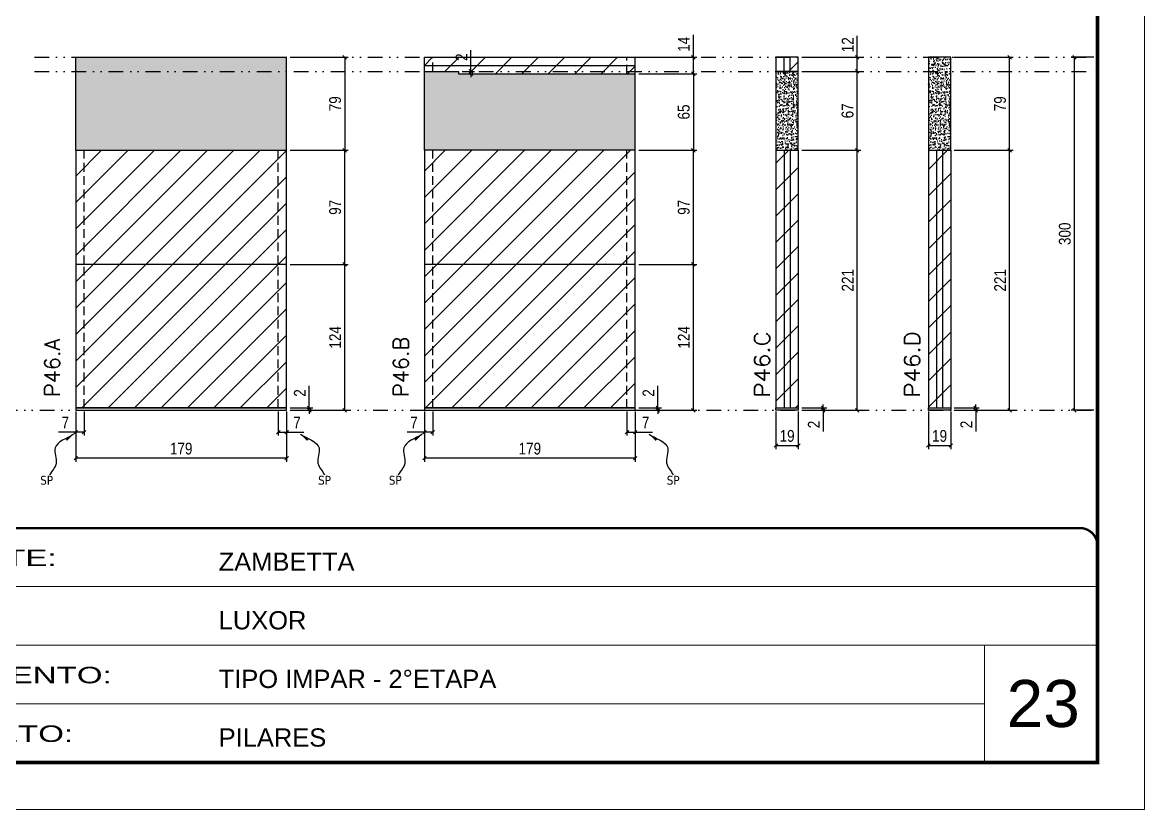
# Model space of a CAD drawing. Extents: x 14400 to 20667, y -21631 to 6985.
# Drawn here: x 18129 to 19082, y 192 to 861 of the extents above; entities that cross this region are included whole.
import ezdxf

# ---------------------------------------------------------------- set-up
doc = ezdxf.new("R2010")
doc.units = 0
for name, pattern in [('CONTINUO', [0]), ('DASHED', [0.75, 0.5, -0.25]), ('DIVIDE2', [0.625, 0.25, -0.125, 0, -0.125, 0, -0.125]), ('HIDDEN', [0.375, 0.25, -0.125])]:
    doc.linetypes.add(name, pattern=pattern)
for name, color, linetype, lineweight in [('CARIMBO', 255, 'Continuous', 9), ('Folhas', 255, 'Continuous', 9), ('Hachura', 251, 'Continuous', 9), ('SARRAFO DE PRESSAO', 251, 'DASHED', 9), ('Texto Seção', 7, 'Continuous', 15)]:
    doc.layers.add(name, color=color, linetype=linetype, lineweight=lineweight)
for name, color, linetype in [('COTA', 241, 'Continuous'), ('Nível', 160, 'Continuous'), ('Painéis', 200, 'Continuous'), ('SARR_2.2x7', 40, 'Continuous'), ('texto', 7, 'Continuous')]:
    doc.layers.add(name, color=color, linetype=linetype)
doc.styles.add('ARIAL', font='arial.ttf')
doc.styles.add('COTA TECNICA', font='techl___.ttf', dxfattribs={"height": 10})
doc.styles.add('COTA TECNICA-50', font='techl___.ttf', dxfattribs={"height": 10})
doc.styles.add('REGUA-120', font='ROMANS.shx', dxfattribs={"height": 15})
doc.styles.get("Standard").update_dxf_attribs({"font": 'arial.ttf'})
doc.styles.add('Tecnologia', font='')
doc.styles.get('Tecnologia').set_extended_font_data('Forgotten Futurist')
doc.dimstyles.new('COTA PAINEL-50', dxfattribs={"dimtxt": 10, "dimasz": 3, "dimexe": 3, "dimexo": 3, "dimgap": 3, "dimtad": 1, "dimdec": 1, "dimzin": 12, "dimdsep": 46, "dimtxsty": 'COTA TECNICA-50', "dimblk1": 'OBLIQUE', "dimblk2": 'OBLIQUE', "dimsah": 1, "dimcen": 0.9, "dimclrd": 4, "dimclre": 4, "dimclrt": 240, "dimadec": 1, "dimazin": 3, "dimtfac": 1, "dimtdec": 1, "dimtmove": 0, "dimatfit": 3, "dimfxl": 1, "dimtolj": 1, "dimtzin": 12, "dimarcsym": 0})
doc.dimstyles.new('PAINEL', dxfattribs={"dimtxt": 10, "dimasz": 3, "dimexe": 3, "dimexo": 3, "dimgap": 3, "dimtad": 1, "dimdec": 1, "dimzin": 12, "dimdsep": 46, "dimtxsty": 'COTA TECNICA', "dimblk1": 'OBLIQUE', "dimblk2": 'OBLIQUE', "dimsah": 1, "dimcen": 0.9, "dimclrd": 4, "dimclre": 4, "dimclrt": 240, "dimadec": 1, "dimazin": 3, "dimtfac": 1, "dimtdec": 1, "dimtmove": 0, "dimatfit": 3, "dimfxl": 1, "dimtolj": 1, "dimtzin": 12, "dimarcsym": 0})
doc.dimstyles.get("Standard").update_dxf_attribs({"dimtxt": 0.18, "dimasz": 0.18, "dimexe": 0.18, "dimexo": 0.0625, "dimgap": 0.09, "dimtad": 0, "dimtih": 1, "dimtoh": 1, "dimdec": 4, "dimzin": 0, "dimdsep": 46, "dimtxsty": 'Standard', "dimcen": 0.09, "dimadec": 0, "dimazin": 0, "dimtfac": 1, "dimtdec": 4, "dimtofl": 0, "dimtmove": 0, "dimatfit": 3, "dimfxl": 1, "dimtolj": 1, "dimtzin": 0, "dimarcsym": 0})

# ---------------------------------------------------------------- blocks, each defined once
blk = doc.blocks.new('9999999999')
at = {"color": 30, "linetype": 'CONTINUO'}
for p, q in [((98564.56, 34379.64), (99583.98, 34379.64)), ((98564.56, 34329.83), (99487.98, 34329.83)), ((99583.98, 34329.83), (99487.98, 34329.83)), ((99487.98, 34329.83), (99487.98, 34230.21)), ((98564.56, 34280.02), (99487.98, 34280.02))]:
    blk.add_line(p, q, dxfattribs=at)
at = {"color": 30, "linetype": 'CONTINUO', "const_width": 2}
blk.add_lwpolyline([(99583.98, 34230.21), (99583.98, 34414.45, 0.414214), (99568.98, 34429.45), (98228.98, 34429.45, 0.414214), (98213.98, 34414.45), (98213.98, 34245.21, 0.414214), (98228.98, 34230.21), (99583.98, 34230.21)], format="xyb", dxfattribs=at)
at = {"layer": 'Folhas'}
blk.add_lwpolyline([(98138.98, 34190.21), (99623.98, 34190.21), (99623.98, 35240.21), (98138.98, 35240.21)], close=True, dxfattribs=at)
at = {"layer": 'Folhas', "color": 30, "const_width": 3}
blk.add_lwpolyline([(98213.98, 34230.21), (99583.98, 34230.21), (99583.98, 35200.21), (98213.98, 35200.21)], close=True, dxfattribs=at)
at = {"color": 7, "linetype": 'Continuous', "ltscale": 5, "style": 'ARIAL'}
for s, height, p in [('ZAMBETTA', 15.483, (98837.68, 34393.13)), ('LUXOR', 15.483, (98837.68, 34343.32)), ('TIPO IMPAR - 2°ETAPA', 15.4829, (98837.68, 34293.51)), ('PILARES', 15.483, (98837.68, 34243.7))]:
    blk.add_text(s, height=height, dxfattribs=at).set_placement(p)
at = {"layer": 'Folhas', "color": 7, "style": 'Tecnologia', "width": 1.5}
for s, p in [('CLIENTE:', (98573.65, 34397.17)), ('PAVIMENTO:', (98573.65, 34297.5)), ('PROJETO:', (98573.65, 34247.69))]:
    blk.add_text(s, height=14, dxfattribs=at).set_placement(p)
blk = doc.blocks.new('_Oblique')
at = {"color": 0, "linetype": 'ByBlock', "lineweight": -2}
blk.add_line((-0.5, -0.5), (0.5, 0.5), dxfattribs=at)
blk = doc.blocks.new('*D979')
at = {"layer": 'COTA', "color": 4, "lineweight": -2, "transparency": 16777216}
for p, q in [((18470.41, 530.13), (18470.41, 487.46)), ((18649.41, 530.13), (18649.41, 487.46)), ((18649.41, 490.46), (18470.41, 490.46))]:
    blk.add_line(p, q, dxfattribs=at)
at = {"layer": 'Defpoints', "color": 0, "transparency": 16777216}
for p in [(18470.41, 533.13), (18649.41, 533.13), (18470.41, 490.46)]:
    blk.add_point(p, dxfattribs=at)
at = {"layer": 'COTA', "color": 4, "lineweight": -2, "transparency": 16777216, "xscale": 3, "yscale": 3, "zscale": 3, "rotation": 180}
blk.add_blockref('_Oblique', (18470.41, 490.46), dxfattribs=at)
at = {"layer": 'COTA', "color": 4, "lineweight": -2, "transparency": 16777216, "xscale": 3, "yscale": 3, "zscale": 3}
blk.add_blockref('_Oblique', (18649.41, 490.46), dxfattribs=at)
at = {"layer": 'COTA', "color": 240, "transparency": 16777216, "insert": (18559.91, 498.56), "char_height": 10, "attachment_point": 5, "style": 'COTA TECNICA'}
blk.add_mtext('\\A1;179', dxfattribs=at)
blk = doc.blocks.new('*D980')
at = {"layer": 'COTA', "color": 4, "lineweight": -2, "transparency": 16777216}
for p, q in [((18642.41, 530.13), (18642.41, 509.62)), ((18649.41, 528.13), (18649.41, 509.62)), ((18642.41, 512.62), (18649.41, 512.62)), ((18649.41, 512.62), (18664.14, 512.62))]:
    blk.add_line(p, q, dxfattribs=at)
at = {"layer": 'Defpoints', "color": 0, "transparency": 16777216}
for p in [(18642.41, 533.13), (18649.41, 531.13), (18649.41, 512.62)]:
    blk.add_point(p, dxfattribs=at)
at = {"layer": 'COTA', "color": 4, "lineweight": -2, "transparency": 16777216, "xscale": 3, "yscale": 3, "zscale": 3, "rotation": 180}
blk.add_blockref('_Oblique', (18642.41, 512.62), dxfattribs=at)
at = {"layer": 'COTA', "color": 4, "lineweight": -2, "transparency": 16777216, "xscale": 3, "yscale": 3, "zscale": 3}
blk.add_blockref('_Oblique', (18649.41, 512.62), dxfattribs=at)
at = {"layer": 'COTA', "color": 240, "transparency": 16777216, "insert": (18658.27, 520.7), "char_height": 10, "attachment_point": 5, "style": 'COTA TECNICA-50'}
blk.add_mtext('\\A1;7', dxfattribs=at)
blk = doc.blocks.new('*D981')
at = {"layer": 'COTA', "color": 4, "lineweight": -2, "transparency": 16777216}
for p, q in [((18470.41, 528.13), (18470.41, 509.62)), ((18477.41, 530.13), (18477.41, 509.62)), ((18470.41, 512.62), (18455.68, 512.62)), ((18477.41, 512.62), (18470.41, 512.62))]:
    blk.add_line(p, q, dxfattribs=at)
at = {"layer": 'Defpoints', "color": 0, "transparency": 16777216}
for p in [(18470.41, 531.13), (18477.41, 533.13), (18470.41, 512.62)]:
    blk.add_point(p, dxfattribs=at)
at = {"layer": 'COTA', "color": 4, "lineweight": -2, "transparency": 16777216, "xscale": 3, "yscale": 3, "zscale": 3, "rotation": 180}
blk.add_blockref('_Oblique', (18470.41, 512.62), dxfattribs=at)
at = {"layer": 'COTA', "color": 4, "lineweight": -2, "transparency": 16777216, "xscale": 3, "yscale": 3, "zscale": 3}
blk.add_blockref('_Oblique', (18477.41, 512.62), dxfattribs=at)
at = {"layer": 'COTA', "color": 240, "transparency": 16777216, "insert": (18461.54, 520.7), "char_height": 10, "attachment_point": 5, "style": 'COTA TECNICA-50'}
blk.add_mtext('\\A1;7', dxfattribs=at)
blk = doc.blocks.new('*D990')
at = {"layer": 'COTA', "color": 4, "linetype": 'ByBlock', "lineweight": -2, "transparency": 16777216}
for p, q in [((18652.41, 655.13), (18701.77, 655.13)), ((18698.77, 531.13), (18698.77, 655.13)), ((18652.41, 531.13), (18701.77, 531.13))]:
    blk.add_line(p, q, dxfattribs=at)
at = {"layer": 'Defpoints', "color": 0, "linetype": 'ByBlock', "transparency": 16777216}
for p in [(18649.41, 655.13), (18698.77, 655.13), (18649.41, 531.13)]:
    blk.add_point(p, dxfattribs=at)
at = {"layer": 'COTA', "color": 4, "linetype": 'ByBlock', "lineweight": -2, "transparency": 16777216, "xscale": 3, "yscale": 3, "zscale": 3}
for p, rotation in [((18698.77, 655.13), 90), ((18698.77, 531.13), 270)]:
    blk.add_blockref('_Oblique', p, dxfattribs=dict(at, rotation=rotation))
at = {"layer": 'COTA', "color": 240, "linetype": 'ByBlock', "transparency": 16777216, "insert": (18690.7, 593.13), "char_height": 10, "attachment_point": 5, "rotation": 90, "style": 'COTA TECNICA'}
blk.add_mtext('\\A1;124', dxfattribs=at)
blk = doc.blocks.new('*D982')
at = {"layer": 'COTA', "color": 4, "lineweight": -2, "transparency": 16777216}
for p, q in [((18668.67, 533.13), (18668.67, 551.94)), ((18652.41, 533.13), (18671.67, 533.13)), ((18652.41, 531.13), (18671.67, 531.13)), ((18668.67, 531.13), (18668.67, 533.13)), ((18668.67, 531.13), (18668.67, 528.13))]:
    blk.add_line(p, q, dxfattribs=at)
at = {"layer": 'Defpoints', "color": 0, "transparency": 16777216}
for p in [(18649.41, 533.13), (18649.41, 531.13), (18668.67, 531.13)]:
    blk.add_point(p, dxfattribs=at)
at = {"layer": 'COTA', "color": 4, "lineweight": -2, "transparency": 16777216, "xscale": 3, "yscale": 3, "zscale": 3}
for p, rotation in [((18668.67, 533.13), 270), ((18668.67, 531.13), 90)]:
    blk.add_blockref('_Oblique', p, dxfattribs=dict(at, rotation=rotation))
at = {"layer": 'COTA', "color": 240, "transparency": 16777216, "insert": (18660.67, 545.88), "char_height": 10, "attachment_point": 5, "rotation": 90, "style": 'COTA TECNICA-50'}
blk.add_mtext('\\A1;2', dxfattribs=at)
blk = doc.blocks.new('*D991')
at = {"layer": 'COTA', "color": 4, "linetype": 'ByBlock', "lineweight": -2, "transparency": 16777216}
for p, q in [((18652.41, 655.13), (18701.77, 655.13)), ((18698.77, 531.13), (18698.77, 655.13)), ((18652.41, 531.13), (18701.77, 531.13))]:
    blk.add_line(p, q, dxfattribs=at)
at = {"layer": 'Defpoints', "color": 0, "linetype": 'ByBlock', "transparency": 16777216}
for p in [(18649.41, 655.13), (18698.77, 655.13), (18649.41, 531.13)]:
    blk.add_point(p, dxfattribs=at)
at = {"layer": 'COTA', "color": 4, "linetype": 'ByBlock', "lineweight": -2, "transparency": 16777216, "xscale": 3, "yscale": 3, "zscale": 3}
for p, rotation in [((18698.77, 655.13), 90), ((18698.77, 531.13), 270)]:
    blk.add_blockref('_Oblique', p, dxfattribs=dict(at, rotation=rotation))
at = {"layer": 'COTA', "color": 240, "linetype": 'ByBlock', "transparency": 16777216, "insert": (18690.7, 593.13), "char_height": 10, "attachment_point": 5, "rotation": 90, "style": 'COTA TECNICA'}
blk.add_mtext('\\A1;124', dxfattribs=at)
blk = doc.blocks.new('*D992')
at = {"layer": 'COTA', "color": 4, "lineweight": -2, "transparency": 16777216}
for p, q in [((18652.41, 752.13), (18701.77, 752.13)), ((18698.77, 655.13), (18698.77, 752.13)), ((18652.41, 655.13), (18701.77, 655.13))]:
    blk.add_line(p, q, dxfattribs=at)
at = {"layer": 'Defpoints', "color": 0, "transparency": 16777216}
for p in [(18649.41, 752.13), (18698.77, 752.13), (18649.41, 655.13)]:
    blk.add_point(p, dxfattribs=at)
at = {"layer": 'COTA', "color": 4, "lineweight": -2, "transparency": 16777216, "xscale": 3, "yscale": 3, "zscale": 3}
for p, rotation in [((18698.77, 752.13), 90), ((18698.77, 655.13), 270)]:
    blk.add_blockref('_Oblique', p, dxfattribs=dict(at, rotation=rotation))
at = {"layer": 'COTA', "color": 240, "transparency": 16777216, "insert": (18690.67, 703.63), "char_height": 10, "attachment_point": 5, "rotation": 90, "style": 'COTA TECNICA'}
blk.add_mtext('\\A1;97', dxfattribs=at)
blk = doc.blocks.new('*D993')
at = {"layer": 'COTA', "color": 4, "lineweight": -2, "transparency": 16777216}
for p, q in [((18698.77, 831.13), (18698.77, 850.25)), ((18652.41, 831.13), (18701.77, 831.13)), ((18698.77, 817.13), (18698.77, 831.13)), ((18652.41, 817.13), (18701.77, 817.13))]:
    blk.add_line(p, q, dxfattribs=at)
at = {"layer": 'Defpoints', "color": 0, "transparency": 16777216}
for p in [(18649.41, 831.13), (18698.77, 831.13), (18649.41, 817.13)]:
    blk.add_point(p, dxfattribs=at)
at = {"layer": 'COTA', "color": 4, "lineweight": -2, "transparency": 16777216, "xscale": 3, "yscale": 3, "zscale": 3}
for p, rotation in [((18698.77, 831.13), 90), ((18698.77, 817.13), 270)]:
    blk.add_blockref('_Oblique', p, dxfattribs=dict(at, rotation=rotation))
at = {"layer": 'COTA', "color": 240, "transparency": 16777216, "insert": (18690.7, 842.19), "char_height": 10, "attachment_point": 5, "rotation": 90, "style": 'COTA TECNICA'}
blk.add_mtext('\\A1;14', dxfattribs=at)
blk = doc.blocks.new('*D983')
at = {"layer": 'COTA', "color": 4, "lineweight": -2, "transparency": 16777216}
for p, q in [((18174.32, 530.13), (18174.32, 487.46)), ((18353.32, 530.13), (18353.32, 487.46)), ((18353.32, 490.46), (18174.32, 490.46))]:
    blk.add_line(p, q, dxfattribs=at)
at = {"layer": 'Defpoints', "color": 0, "transparency": 16777216}
for p in [(18174.32, 533.13), (18353.32, 533.13), (18174.32, 490.46)]:
    blk.add_point(p, dxfattribs=at)
at = {"layer": 'COTA', "color": 4, "lineweight": -2, "transparency": 16777216, "xscale": 3, "yscale": 3, "zscale": 3, "rotation": 180}
blk.add_blockref('_Oblique', (18174.32, 490.46), dxfattribs=at)
at = {"layer": 'COTA', "color": 4, "lineweight": -2, "transparency": 16777216, "xscale": 3, "yscale": 3, "zscale": 3}
blk.add_blockref('_Oblique', (18353.32, 490.46), dxfattribs=at)
at = {"layer": 'COTA', "color": 240, "transparency": 16777216, "insert": (18263.82, 498.56), "char_height": 10, "attachment_point": 5, "style": 'COTA TECNICA'}
blk.add_mtext('\\A1;179', dxfattribs=at)
blk = doc.blocks.new('*D984')
at = {"layer": 'COTA', "color": 4, "lineweight": -2, "transparency": 16777216}
for p, q in [((18346.32, 530.13), (18346.32, 509.62)), ((18353.32, 528.13), (18353.32, 509.62)), ((18346.32, 512.62), (18353.32, 512.62)), ((18353.32, 512.62), (18368.05, 512.62))]:
    blk.add_line(p, q, dxfattribs=at)
at = {"layer": 'Defpoints', "color": 0, "transparency": 16777216}
for p in [(18346.32, 533.13), (18353.32, 531.13), (18353.32, 512.62)]:
    blk.add_point(p, dxfattribs=at)
at = {"layer": 'COTA', "color": 4, "lineweight": -2, "transparency": 16777216, "xscale": 3, "yscale": 3, "zscale": 3, "rotation": 180}
blk.add_blockref('_Oblique', (18346.32, 512.62), dxfattribs=at)
at = {"layer": 'COTA', "color": 4, "lineweight": -2, "transparency": 16777216, "xscale": 3, "yscale": 3, "zscale": 3}
blk.add_blockref('_Oblique', (18353.32, 512.62), dxfattribs=at)
at = {"layer": 'COTA', "color": 240, "transparency": 16777216, "insert": (18362.18, 520.7), "char_height": 10, "attachment_point": 5, "style": 'COTA TECNICA-50'}
blk.add_mtext('\\A1;7', dxfattribs=at)
blk = doc.blocks.new('*D985')
at = {"layer": 'COTA', "color": 4, "lineweight": -2, "transparency": 16777216}
for p, q in [((18174.32, 528.13), (18174.32, 509.62)), ((18181.32, 530.13), (18181.32, 509.62)), ((18174.32, 512.62), (18159.59, 512.62)), ((18181.32, 512.62), (18174.32, 512.62))]:
    blk.add_line(p, q, dxfattribs=at)
at = {"layer": 'Defpoints', "color": 0, "transparency": 16777216}
for p in [(18174.32, 531.13), (18181.32, 533.13), (18174.32, 512.62)]:
    blk.add_point(p, dxfattribs=at)
at = {"layer": 'COTA', "color": 4, "lineweight": -2, "transparency": 16777216, "xscale": 3, "yscale": 3, "zscale": 3, "rotation": 180}
blk.add_blockref('_Oblique', (18174.32, 512.62), dxfattribs=at)
at = {"layer": 'COTA', "color": 4, "lineweight": -2, "transparency": 16777216, "xscale": 3, "yscale": 3, "zscale": 3}
blk.add_blockref('_Oblique', (18181.32, 512.62), dxfattribs=at)
at = {"layer": 'COTA', "color": 240, "transparency": 16777216, "insert": (18165.45, 520.7), "char_height": 10, "attachment_point": 5, "style": 'COTA TECNICA-50'}
blk.add_mtext('\\A1;7', dxfattribs=at)
blk = doc.blocks.new('*D994')
at = {"layer": 'COTA', "color": 4, "linetype": 'ByBlock', "lineweight": -2, "transparency": 16777216}
for p, q in [((18356.32, 655.13), (18405.69, 655.13)), ((18402.69, 531.13), (18402.69, 655.13)), ((18356.32, 531.13), (18405.69, 531.13))]:
    blk.add_line(p, q, dxfattribs=at)
at = {"layer": 'Defpoints', "color": 0, "linetype": 'ByBlock', "transparency": 16777216}
for p in [(18353.32, 655.13), (18402.69, 655.13), (18353.32, 531.13)]:
    blk.add_point(p, dxfattribs=at)
at = {"layer": 'COTA', "color": 4, "linetype": 'ByBlock', "lineweight": -2, "transparency": 16777216, "xscale": 3, "yscale": 3, "zscale": 3}
for p, rotation in [((18402.69, 655.13), 90), ((18402.69, 531.13), 270)]:
    blk.add_blockref('_Oblique', p, dxfattribs=dict(at, rotation=rotation))
at = {"layer": 'COTA', "color": 240, "linetype": 'ByBlock', "transparency": 16777216, "insert": (18394.61, 593.13), "char_height": 10, "attachment_point": 5, "rotation": 90, "style": 'COTA TECNICA'}
blk.add_mtext('\\A1;124', dxfattribs=at)
blk = doc.blocks.new('*D986')
at = {"layer": 'COTA', "color": 4, "lineweight": -2, "transparency": 16777216}
for p, q in [((18372.58, 533.13), (18372.58, 551.94)), ((18356.32, 533.13), (18375.58, 533.13)), ((18356.32, 531.13), (18375.58, 531.13)), ((18372.58, 531.13), (18372.58, 533.13)), ((18372.58, 531.13), (18372.58, 528.13))]:
    blk.add_line(p, q, dxfattribs=at)
at = {"layer": 'Defpoints', "color": 0, "transparency": 16777216}
for p in [(18353.32, 533.13), (18353.32, 531.13), (18372.58, 531.13)]:
    blk.add_point(p, dxfattribs=at)
at = {"layer": 'COTA', "color": 4, "lineweight": -2, "transparency": 16777216, "xscale": 3, "yscale": 3, "zscale": 3}
for p, rotation in [((18372.58, 533.13), 270), ((18372.58, 531.13), 90)]:
    blk.add_blockref('_Oblique', p, dxfattribs=dict(at, rotation=rotation))
at = {"layer": 'COTA', "color": 240, "transparency": 16777216, "insert": (18364.58, 545.88), "char_height": 10, "attachment_point": 5, "rotation": 90, "style": 'COTA TECNICA-50'}
blk.add_mtext('\\A1;2', dxfattribs=at)
blk = doc.blocks.new('*D995')
at = {"layer": 'COTA', "color": 4, "linetype": 'ByBlock', "lineweight": -2, "transparency": 16777216}
for p, q in [((18356.32, 655.13), (18405.69, 655.13)), ((18402.69, 531.13), (18402.69, 655.13)), ((18356.32, 531.13), (18405.69, 531.13))]:
    blk.add_line(p, q, dxfattribs=at)
at = {"layer": 'Defpoints', "color": 0, "linetype": 'ByBlock', "transparency": 16777216}
for p in [(18353.32, 655.13), (18402.69, 655.13), (18353.32, 531.13)]:
    blk.add_point(p, dxfattribs=at)
at = {"layer": 'COTA', "color": 4, "linetype": 'ByBlock', "lineweight": -2, "transparency": 16777216, "xscale": 3, "yscale": 3, "zscale": 3}
for p, rotation in [((18402.69, 655.13), 90), ((18402.69, 531.13), 270)]:
    blk.add_blockref('_Oblique', p, dxfattribs=dict(at, rotation=rotation))
at = {"layer": 'COTA', "color": 240, "linetype": 'ByBlock', "transparency": 16777216, "insert": (18394.61, 593.13), "char_height": 10, "attachment_point": 5, "rotation": 90, "style": 'COTA TECNICA'}
blk.add_mtext('\\A1;124', dxfattribs=at)
blk = doc.blocks.new('*D996')
at = {"layer": 'COTA', "color": 4, "lineweight": -2, "transparency": 16777216}
for p, q in [((18356.32, 752.13), (18405.69, 752.13)), ((18402.69, 655.13), (18402.69, 752.13)), ((18356.32, 655.13), (18405.69, 655.13))]:
    blk.add_line(p, q, dxfattribs=at)
at = {"layer": 'Defpoints', "color": 0, "transparency": 16777216}
for p in [(18353.32, 752.13), (18402.69, 752.13), (18353.32, 655.13)]:
    blk.add_point(p, dxfattribs=at)
at = {"layer": 'COTA', "color": 4, "lineweight": -2, "transparency": 16777216, "xscale": 3, "yscale": 3, "zscale": 3}
for p, rotation in [((18402.69, 752.13), 90), ((18402.69, 655.13), 270)]:
    blk.add_blockref('_Oblique', p, dxfattribs=dict(at, rotation=rotation))
at = {"layer": 'COTA', "color": 240, "transparency": 16777216, "insert": (18394.58, 703.63), "char_height": 10, "attachment_point": 5, "rotation": 90, "style": 'COTA TECNICA'}
blk.add_mtext('\\A1;97', dxfattribs=at)
blk = doc.blocks.new('*D997')
at = {"layer": 'COTA', "color": 4, "lineweight": -2, "transparency": 16777216}
for p, q in [((19038.97, 831.13), (19019.51, 831.13)), ((19022.51, 531.13), (19022.51, 831.13)), ((19038.97, 531.13), (19019.51, 531.13))]:
    blk.add_line(p, q, dxfattribs=at)
at = {"layer": 'Defpoints', "color": 0, "transparency": 16777216}
for p in [(19022.51, 831.13), (19041.97, 831.13), (19041.97, 531.13)]:
    blk.add_point(p, dxfattribs=at)
at = {"layer": 'COTA', "color": 4, "lineweight": -2, "transparency": 16777216, "xscale": 3, "yscale": 3, "zscale": 3}
for p, rotation in [((19022.51, 831.13), 90), ((19022.51, 531.13), 270)]:
    blk.add_blockref('_Oblique', p, dxfattribs=dict(at, rotation=rotation))
at = {"layer": 'COTA', "color": 240, "transparency": 16777216, "insert": (19014.29, 681.13), "char_height": 10, "attachment_point": 5, "rotation": 90, "style": 'COTA TECNICA'}
blk.add_mtext('\\A1;300', dxfattribs=at)
blk = doc.blocks.new('*D1034')
at = {"layer": 'COTA', "color": 4, "lineweight": -2, "transparency": 16777216}
for p, q in [((18509.9, 819.13), (18509.9, 837.25)), ((18502.41, 819.13), (18512.9, 819.13)), ((18502.41, 817.13), (18512.9, 817.13)), ((18509.9, 817.13), (18509.9, 819.13)), ((18509.9, 817.13), (18509.9, 814.13))]:
    blk.add_line(p, q, dxfattribs=at)
at = {"layer": 'Defpoints', "color": 0, "transparency": 16777216}
for p in [(18499.41, 819.13), (18499.41, 817.13), (18509.9, 819.13)]:
    blk.add_point(p, dxfattribs=at)
at = {"layer": 'COTA', "color": 4, "lineweight": -2, "transparency": 16777216, "xscale": 3, "yscale": 3, "zscale": 3}
for p, rotation in [((18509.9, 819.13), 270), ((18509.9, 817.13), 90)]:
    blk.add_blockref('_Oblique', p, dxfattribs=dict(at, rotation=rotation))
at = {"layer": 'COTA', "color": 240, "transparency": 16777216, "insert": (18501.9, 831.19), "char_height": 10, "attachment_point": 5, "rotation": 90, "style": 'COTA TECNICA'}
blk.add_mtext('\\A1;2', dxfattribs=at)
blk = doc.blocks.new('*D1275')
at = {"layer": 'COTA', "color": 4, "lineweight": -2, "transparency": 16777216}
for p, q in [((18356.32, 831.13), (18405.69, 831.13)), ((18402.69, 831.13), (18402.69, 752.13)), ((18356.32, 752.13), (18405.69, 752.13))]:
    blk.add_line(p, q, dxfattribs=at)
at = {"layer": 'Defpoints', "color": 0, "transparency": 16777216}
for p in [(18353.32, 831.13), (18353.32, 752.13), (18402.69, 752.13)]:
    blk.add_point(p, dxfattribs=at)
at = {"layer": 'COTA', "color": 4, "lineweight": -2, "transparency": 16777216, "xscale": 3, "yscale": 3, "zscale": 3}
for p, rotation in [((18402.69, 831.13), 90), ((18402.69, 752.13), 270)]:
    blk.add_blockref('_Oblique', p, dxfattribs=dict(at, rotation=rotation))
at = {"layer": 'COTA', "color": 240, "transparency": 16777216, "insert": (18394.58, 791.63), "char_height": 10, "attachment_point": 5, "rotation": 90, "style": 'COTA TECNICA'}
blk.add_mtext('\\A1;79', dxfattribs=at)
blk = doc.blocks.new('*D1276')
at = {"layer": 'COTA', "color": 4, "lineweight": -2, "transparency": 16777216}
for p, q in [((18652.41, 817.13), (18701.77, 817.13)), ((18698.77, 817.13), (18698.77, 752.13)), ((18652.41, 752.13), (18701.77, 752.13))]:
    blk.add_line(p, q, dxfattribs=at)
at = {"layer": 'Defpoints', "color": 0, "transparency": 16777216}
for p in [(18649.41, 817.13), (18649.41, 752.13), (18698.77, 752.13)]:
    blk.add_point(p, dxfattribs=at)
at = {"layer": 'COTA', "color": 4, "lineweight": -2, "transparency": 16777216, "xscale": 3, "yscale": 3, "zscale": 3}
for p, rotation in [((18698.77, 817.13), 90), ((18698.77, 752.13), 270)]:
    blk.add_blockref('_Oblique', p, dxfattribs=dict(at, rotation=rotation))
at = {"layer": 'COTA', "color": 240, "transparency": 16777216, "insert": (18690.66, 784.63), "char_height": 10, "attachment_point": 5, "rotation": 90, "style": 'COTA TECNICA'}
blk.add_mtext('\\A1;65', dxfattribs=at)
blk = doc.blocks.new('*D1277')
at = {"layer": 'COTA', "color": 4, "lineweight": -2, "transparency": 16777216}
for p, q in [((18768.89, 530.13), (18768.89, 498.24)), ((18787.89, 530.13), (18787.89, 498.24)), ((18768.89, 501.24), (18787.89, 501.24))]:
    blk.add_line(p, q, dxfattribs=at)
at = {"layer": 'Defpoints', "color": 0, "transparency": 16777216}
for p in [(18768.89, 533.13), (18787.89, 533.13), (18787.89, 501.24)]:
    blk.add_point(p, dxfattribs=at)
at = {"layer": 'COTA', "color": 4, "lineweight": -2, "transparency": 16777216, "xscale": 3, "yscale": 3, "zscale": 3, "rotation": 180}
blk.add_blockref('_Oblique', (18768.89, 501.24), dxfattribs=at)
at = {"layer": 'COTA', "color": 4, "lineweight": -2, "transparency": 16777216, "xscale": 3, "yscale": 3, "zscale": 3}
blk.add_blockref('_Oblique', (18787.89, 501.24), dxfattribs=at)
at = {"layer": 'COTA', "color": 240, "transparency": 16777216, "insert": (18778.39, 509.33), "char_height": 10, "attachment_point": 5, "style": 'COTA TECNICA'}
blk.add_mtext('\\A1;19', dxfattribs=at)
blk = doc.blocks.new('*D1278')
at = {"layer": 'COTA', "color": 4, "lineweight": -2, "transparency": 16777216}
for p, q in [((18809.08, 533.13), (18809.08, 536.13)), ((18790.89, 533.13), (18812.08, 533.13)), ((18790.89, 531.13), (18812.08, 531.13)), ((18809.08, 533.13), (18809.08, 531.13)), ((18809.08, 531.13), (18809.08, 513.02))]:
    blk.add_line(p, q, dxfattribs=at)
at = {"layer": 'Defpoints', "color": 0, "transparency": 16777216}
for p in [(18787.89, 533.13), (18787.89, 531.13), (18809.08, 533.13)]:
    blk.add_point(p, dxfattribs=at)
at = {"layer": 'COTA', "color": 4, "lineweight": -2, "transparency": 16777216, "xscale": 3, "yscale": 3, "zscale": 3}
for p, rotation in [((18809.08, 533.13), 270), ((18809.08, 531.13), 90)]:
    blk.add_blockref('_Oblique', p, dxfattribs=dict(at, rotation=rotation))
at = {"layer": 'COTA', "color": 240, "transparency": 16777216, "insert": (18801.08, 519.08), "char_height": 10, "attachment_point": 5, "rotation": 90, "style": 'COTA TECNICA-50'}
blk.add_mtext('\\A1;2', dxfattribs=at)
blk = doc.blocks.new('*D1279')
at = {"layer": 'COTA', "color": 4, "lineweight": -2, "transparency": 16777216}
for p, q in [((18790.89, 752.13), (18840.88, 752.13)), ((18837.88, 531.13), (18837.88, 752.13)), ((18790.89, 531.13), (18840.88, 531.13))]:
    blk.add_line(p, q, dxfattribs=at)
at = {"layer": 'Defpoints', "color": 0, "transparency": 16777216}
for p in [(18787.89, 752.13), (18837.88, 752.13), (18787.89, 531.13)]:
    blk.add_point(p, dxfattribs=at)
at = {"layer": 'COTA', "color": 4, "lineweight": -2, "transparency": 16777216, "xscale": 3, "yscale": 3, "zscale": 3}
for p, rotation in [((18837.88, 752.13), 90), ((18837.88, 531.13), 270)]:
    blk.add_blockref('_Oblique', p, dxfattribs=dict(at, rotation=rotation))
at = {"layer": 'COTA', "color": 240, "transparency": 16777216, "insert": (18829.82, 641.63), "char_height": 10, "attachment_point": 5, "rotation": 90, "style": 'COTA TECNICA-50'}
blk.add_mtext('\\A1;221', dxfattribs=at)
blk = doc.blocks.new('*D1280')
at = {"layer": 'COTA', "color": 4, "lineweight": -2, "transparency": 16777216}
for p, q in [((18790.89, 819.13), (18840.88, 819.13)), ((18837.88, 752.13), (18837.88, 819.13)), ((18790.89, 752.13), (18840.88, 752.13))]:
    blk.add_line(p, q, dxfattribs=at)
at = {"layer": 'Defpoints', "color": 0, "transparency": 16777216}
for p in [(18787.89, 819.13), (18837.88, 819.13), (18787.89, 752.13)]:
    blk.add_point(p, dxfattribs=at)
at = {"layer": 'COTA', "color": 4, "lineweight": -2, "transparency": 16777216, "xscale": 3, "yscale": 3, "zscale": 3}
for p, rotation in [((18837.88, 819.13), 90), ((18837.88, 752.13), 270)]:
    blk.add_blockref('_Oblique', p, dxfattribs=dict(at, rotation=rotation))
at = {"layer": 'COTA', "color": 240, "transparency": 16777216, "insert": (18829.77, 785.63), "char_height": 10, "attachment_point": 5, "rotation": 90, "style": 'COTA TECNICA'}
blk.add_mtext('\\A1;67', dxfattribs=at)
blk = doc.blocks.new('*D1281')
at = {"layer": 'COTA', "color": 4, "lineweight": -2, "transparency": 16777216}
for p, q in [((18837.88, 831.13), (18837.88, 849.45)), ((18790.89, 831.13), (18840.88, 831.13)), ((18837.88, 819.13), (18837.88, 831.13)), ((18790.89, 819.13), (18840.88, 819.13))]:
    blk.add_line(p, q, dxfattribs=at)
at = {"layer": 'Defpoints', "color": 0, "transparency": 16777216}
for p in [(18787.89, 831.13), (18837.88, 831.13), (18787.89, 819.13)]:
    blk.add_point(p, dxfattribs=at)
at = {"layer": 'COTA', "color": 4, "lineweight": -2, "transparency": 16777216, "xscale": 3, "yscale": 3, "zscale": 3}
for p, rotation in [((18837.88, 831.13), 90), ((18837.88, 819.13), 270)]:
    blk.add_blockref('_Oblique', p, dxfattribs=dict(at, rotation=rotation))
at = {"layer": 'COTA', "color": 240, "transparency": 16777216, "insert": (18829.82, 841.79), "char_height": 10, "attachment_point": 5, "rotation": 90, "style": 'COTA TECNICA'}
blk.add_mtext('\\A1;12', dxfattribs=at)
blk = doc.blocks.new('*D1282')
at = {"layer": 'COTA', "color": 4, "lineweight": -2, "transparency": 16777216}
for p, q in [((18898.39, 530.13), (18898.39, 498.24)), ((18917.39, 530.13), (18917.39, 498.24)), ((18898.39, 501.24), (18917.39, 501.24))]:
    blk.add_line(p, q, dxfattribs=at)
at = {"layer": 'Defpoints', "color": 0, "transparency": 16777216}
for p in [(18898.39, 533.13), (18917.39, 533.13), (18917.39, 501.24)]:
    blk.add_point(p, dxfattribs=at)
at = {"layer": 'COTA', "color": 4, "lineweight": -2, "transparency": 16777216, "xscale": 3, "yscale": 3, "zscale": 3, "rotation": 180}
blk.add_blockref('_Oblique', (18898.39, 501.24), dxfattribs=at)
at = {"layer": 'COTA', "color": 4, "lineweight": -2, "transparency": 16777216, "xscale": 3, "yscale": 3, "zscale": 3}
blk.add_blockref('_Oblique', (18917.39, 501.24), dxfattribs=at)
at = {"layer": 'COTA', "color": 240, "transparency": 16777216, "insert": (18907.89, 509.33), "char_height": 10, "attachment_point": 5, "style": 'COTA TECNICA'}
blk.add_mtext('\\A1;19', dxfattribs=at)
blk = doc.blocks.new('*D1283')
at = {"layer": 'COTA', "color": 4, "lineweight": -2, "transparency": 16777216}
for p, q in [((18938.59, 533.13), (18938.59, 536.13)), ((18920.39, 533.13), (18941.59, 533.13)), ((18920.39, 531.13), (18941.59, 531.13)), ((18938.59, 533.13), (18938.59, 531.13)), ((18938.59, 531.13), (18938.59, 513.02))]:
    blk.add_line(p, q, dxfattribs=at)
at = {"layer": 'Defpoints', "color": 0, "transparency": 16777216}
for p in [(18917.39, 533.13), (18917.39, 531.13), (18938.59, 533.13)]:
    blk.add_point(p, dxfattribs=at)
at = {"layer": 'COTA', "color": 4, "lineweight": -2, "transparency": 16777216, "xscale": 3, "yscale": 3, "zscale": 3}
for p, rotation in [((18938.59, 533.13), 270), ((18938.59, 531.13), 90)]:
    blk.add_blockref('_Oblique', p, dxfattribs=dict(at, rotation=rotation))
at = {"layer": 'COTA', "color": 240, "transparency": 16777216, "insert": (18930.59, 519.08), "char_height": 10, "attachment_point": 5, "rotation": 90, "style": 'COTA TECNICA-50'}
blk.add_mtext('\\A1;2', dxfattribs=at)
blk = doc.blocks.new('*D1284')
at = {"layer": 'COTA', "color": 4, "lineweight": -2, "transparency": 16777216}
for p, q in [((18920.39, 752.13), (18970.38, 752.13)), ((18967.38, 531.13), (18967.38, 752.13)), ((18920.39, 531.13), (18970.38, 531.13))]:
    blk.add_line(p, q, dxfattribs=at)
at = {"layer": 'Defpoints', "color": 0, "transparency": 16777216}
for p in [(18917.39, 752.13), (18967.38, 752.13), (18917.39, 531.13)]:
    blk.add_point(p, dxfattribs=at)
at = {"layer": 'COTA', "color": 4, "lineweight": -2, "transparency": 16777216, "xscale": 3, "yscale": 3, "zscale": 3}
for p, rotation in [((18967.38, 752.13), 90), ((18967.38, 531.13), 270)]:
    blk.add_blockref('_Oblique', p, dxfattribs=dict(at, rotation=rotation))
at = {"layer": 'COTA', "color": 240, "transparency": 16777216, "insert": (18959.32, 641.63), "char_height": 10, "attachment_point": 5, "rotation": 90, "style": 'COTA TECNICA-50'}
blk.add_mtext('\\A1;221', dxfattribs=at)
blk = doc.blocks.new('*D1285')
at = {"layer": 'COTA', "color": 4, "lineweight": -2, "transparency": 16777216}
for p, q in [((18920.39, 831.13), (18970.38, 831.13)), ((18967.38, 752.13), (18967.38, 831.13)), ((18920.39, 752.13), (18970.38, 752.13))]:
    blk.add_line(p, q, dxfattribs=at)
at = {"layer": 'Defpoints', "color": 0, "transparency": 16777216}
for p in [(18917.39, 831.13), (18967.38, 831.13), (18917.39, 752.13)]:
    blk.add_point(p, dxfattribs=at)
at = {"layer": 'COTA', "color": 4, "lineweight": -2, "transparency": 16777216, "xscale": 3, "yscale": 3, "zscale": 3}
for p, rotation in [((18967.38, 831.13), 90), ((18967.38, 752.13), 270)]:
    blk.add_blockref('_Oblique', p, dxfattribs=dict(at, rotation=rotation))
at = {"layer": 'COTA', "color": 240, "transparency": 16777216, "insert": (18959.28, 791.63), "char_height": 10, "attachment_point": 5, "rotation": 90, "style": 'COTA TECNICA'}
blk.add_mtext('\\A1;79', dxfattribs=at)

msp = doc.modelspace()

# ---------------------------------------------------------------- hatches: boundary and pattern name
at = {"layer": 'COTA'}
h = msp.add_hatch(dxfattribs=at)
h.set_pattern_fill('AR-CONC', color=256, scale=0.03)
h.paths.add_polyline_path([(18353.32, 819.13), (18174.32, 819.13), (18174.32, 752.13), (18353.32, 752.13)])
h.paths.add_polyline_path([(18353.32, 831.13), (18174.32, 831.13), (18174.32, 819.13), (18353.32, 819.13)])
h = msp.add_hatch(dxfattribs=at)
h.set_pattern_fill('AR-CONC', color=256, scale=0.03)
h.set_pattern_definition([(50, (158.3386, -3473.7253), (5.4655401, -0.4781726), [0.5715, -6.2865]), (355, (158.3386, -3473.7253), (-1.0573026, 5.7317054), [0.4572, -5.0292175]), (100.451445, (158.794, -3473.765), (4.4082374, 5.2535326), [0.4857003, -5.3427073]), (46.1842, (158.3386, -3472.201), (8.1323712, -1.2612698), [0.85725, -9.42975]), (96.635558, (159.016, -3472.3064), (7.122124, 7.4227837), [0.7285507, -8.0140682]), (351.18415, (158.339, -3472.201), (7.122124, 7.4227837), [0.685799, -7.543792]), (21, (159.1006, -3472.5823), (4.5484317, -3.0679559), [0.5715, -6.2865]), (326, (159.1006, -3472.5823), (1.8540609, 5.525639), [0.4572, -5.0292]), (71.451445, (159.4796, -3472.838), (6.4024926, 2.457683), [0.4857003, -5.3426981]), (37.5, (158.3386, -3473.7253), (0.0926581, 2.53665117), [0, -4.96824, 0, -5.1054, 0, -5.04825]), (7.5, (158.3386, -3473.7253), (2.00458988, 3.00541724), [0, -2.91084, 0, -4.85394, 0, -1.92405]), (327.5, (156.6393, -3473.7253), (4.06771786, -0.17186232), [0, -1.905, 0, -5.9436, 0, -7.8867]), (317.5, (155.8773, -3473.7253), (4.44387544, 0.7627947), [0, -2.4765, 0, -3.94716, 0, -5.6007])])
h.paths.add_polyline_path([(18917.39, 831.13), (18898.39, 831.13), (18898.39, 752.13), (18917.39, 752.13)])
h = msp.add_hatch(dxfattribs=at)
h.set_pattern_fill('AR-CONC', color=256, scale=0.03)
h.paths.add_polyline_path([(18649.41, 817.13), (18499.41, 817.13), (18499.41, 819.13), (18470.41, 819.13), (18470.41, 752.13), (18649.41, 752.13)])
h = msp.add_hatch(dxfattribs=at)
h.set_pattern_fill('AR-CONC', color=256, scale=0.03)
h.set_pattern_definition([(50, (28.832, -3473.7253), (5.4655401, -0.4781726), [0.5715, -6.2865]), (355, (28.832, -3473.7253), (-1.0573026, 5.7317054), [0.4572, -5.0292175]), (100.451445, (29.2877, -3473.765), (4.4082374, 5.2535326), [0.4857003, -5.3427073]), (46.1842, (28.832, -3472.201), (8.1323712, -1.2612698), [0.85725, -9.42975]), (96.635558, (29.51, -3472.3064), (7.122124, 7.4227837), [0.7285507, -8.0140682]), (351.18415, (28.832, -3472.201), (7.122124, 7.4227837), [0.685799, -7.543792]), (21, (29.594, -3472.5823), (4.5484317, -3.0679559), [0.5715, -6.2865]), (326, (29.594, -3472.5823), (1.8540609, 5.525639), [0.4572, -5.0292]), (71.451445, (29.973, -3472.838), (6.4024926, 2.457683), [0.4857003, -5.3426981]), (37.5, (28.8322, -3473.7253), (0.0926581, 2.53665117), [0, -4.96824, 0, -5.1054, 0, -5.04825]), (7.5, (28.8322, -3473.7253), (2.00458988, 3.00541724), [0, -2.91084, 0, -4.85394, 0, -1.92405]), (327.5, (27.133, -3473.7253), (4.06771786, -0.17186232), [0, -1.905, 0, -5.9436, 0, -7.8867]), (317.5, (26.371, -3473.7253), (4.44387544, 0.7627947), [0, -2.4765, 0, -3.94716, 0, -5.6007])])
h.paths.add_polyline_path([(18787.89, 819.13), (18768.89, 819.13), (18768.89, 752.13), (18787.89, 752.13)])
at = {"layer": 'Hachura', "linetype": 'ByBlock'}
h = msp.add_hatch(dxfattribs=at)
h.set_pattern_fill('ANSI31', color=256, scale=5)
h.paths.add_polyline_path([(18353.32, 752.13), (18174.32, 752.13), (18174.32, 655.13), (18353.32, 655.13)])
h.paths.add_polyline_path([(18353.32, 655.13), (18174.32, 655.13), (18174.32, 533.13), (18353.32, 533.13)])
h.paths.add_polyline_path([(18649.41, 655.13), (18470.41, 655.13), (18470.41, 533.13), (18649.41, 533.13)])
h.paths.add_polyline_path([(18649.41, 752.13), (18470.41, 752.13), (18470.41, 655.13), (18649.41, 655.13)])
h.paths.add_polyline_path([(18649.41, 831.13), (18470.41, 831.13), (18470.41, 819.13), (18499.41, 819.13), (18499.41, 817.13), (18649.41, 817.13)])
h = msp.add_hatch(dxfattribs=at)
h.set_pattern_fill('ANSI31', color=256, scale=5)
h.paths.add_polyline_path([(18787.89, 831.13), (18768.89, 831.13), (18768.89, 819.13), (18787.89, 819.13)])
h.paths.add_polyline_path([(18787.89, 752.13), (18768.89, 752.13), (18768.89, 533.13), (18787.89, 533.13)])
h.paths.add_polyline_path([(18917.39, 752.13), (18898.39, 752.13), (18898.39, 533.13), (18917.39, 533.13)])

# ---------------------------------------------------------------- linework, layer by layer
at = {"layer": 'COTA'}
for p, q in [((18174.32, 752.13), (18174.32, 831.13)), ((18174.32, 831.13), (18353.32, 831.13)), ((18353.32, 752.13), (18353.32, 831.13)), ((18470.41, 752.13), (18470.41, 819.13)), ((18649.41, 752.13), (18649.41, 817.13))]:
    msp.add_line(p, q, dxfattribs=at)
for points in [[(18898.39, 752.13), (18917.39, 752.13), (18917.39, 831.13), (18898.39, 831.13)], [(18768.89, 752.13), (18787.89, 752.13), (18787.89, 819.13), (18768.89, 819.13)]]:
    msp.add_lwpolyline(points, close=True, dxfattribs=at)
at = {"layer": 'Nível', "color": 4, "linetype": 'DIVIDE2', "ltscale": 50}
for p, q in [((18139.28, 831.13), (19041.97, 831.13)), ((18139.28, 819.13), (19041.97, 819.13)), ((17671.97, 531.13), (19041.97, 531.13))]:
    msp.add_line(p, q, dxfattribs=at)
at = {"layer": 'Painéis'}
for p, q in [((18470.41, 831.13), (18649.41, 831.13)), ((18470.41, 819.13), (18470.41, 831.13)), ((18649.41, 817.13), (18649.41, 831.13)), ((18470.41, 819.13), (18499.41, 819.13)), ((18499.41, 819.13), (18499.41, 817.13)), ((18499.41, 817.13), (18649.41, 817.13)), ((18174.32, 752.13), (18174.32, 533.13)), ((18174.32, 752.13), (18353.32, 752.13)), ((18353.32, 533.13), (18353.32, 752.13)), ((18470.41, 752.13), (18470.41, 533.13)), ((18649.41, 752.13), (18470.41, 752.13)), ((18649.41, 533.13), (18649.41, 752.13)), ((18768.89, 752.13), (18768.89, 533.13)), ((18768.89, 752.13), (18787.89, 752.13)), ((18787.89, 752.13), (18787.89, 533.13)), ((18898.39, 752.13), (18898.39, 533.13)), ((18898.39, 752.13), (18917.39, 752.13)), ((18917.39, 752.13), (18917.39, 533.13)), ((18353.32, 655.13), (18174.32, 655.13)), ((18649.41, 655.13), (18470.41, 655.13)), ((18174.32, 533.13), (18353.32, 533.13)), ((18470.41, 533.13), (18649.41, 533.13)), ((18768.89, 533.13), (18787.89, 533.13)), ((18768.89, 531.13), (18768.89, 533.13)), ((18787.89, 531.13), (18768.89, 531.13)), ((18787.89, 533.13), (18787.89, 531.13)), ((18898.39, 533.13), (18917.39, 533.13)), ((18898.39, 531.13), (18898.39, 533.13)), ((18917.39, 531.13), (18898.39, 531.13)), ((18917.39, 533.13), (18917.39, 531.13))]:
    msp.add_line(p, q, dxfattribs=at)
for points in [[(18768.89, 819.13), (18787.89, 819.13), (18787.89, 831.13), (18768.89, 831.13)], [(18353.32, 533.13), (18174.32, 533.13), (18174.32, 531.13), (18353.32, 531.13)], [(18649.41, 533.13), (18470.41, 533.13), (18470.41, 531.13), (18649.41, 531.13)]]:
    msp.add_lwpolyline(points, close=True, dxfattribs=at)
at = {"layer": 'SARR_2.2x7', "linetype": 'HIDDEN', "ltscale": 30}
for p, q in [((18477.41, 819.13), (18477.41, 831.13)), ((18642.41, 817.13), (18642.41, 831.13)), ((18181.32, 655.13), (18181.32, 752.13)), ((18346.32, 655.13), (18346.32, 752.13)), ((18477.41, 655.13), (18477.41, 752.13)), ((18642.41, 655.13), (18642.41, 752.13)), ((18181.32, 533.13), (18181.32, 655.13)), ((18346.32, 533.13), (18346.32, 655.13)), ((18477.41, 533.13), (18477.41, 655.13)), ((18642.41, 533.13), (18642.41, 655.13))]:
    msp.add_line(p, q, dxfattribs=at)
at = {"layer": 'SARR_2.2x7'}
for p, q in [((18775.89, 819.13), (18775.89, 831.13)), ((18780.89, 819.13), (18780.89, 831.13)), ((18470.41, 824.13), (18649.41, 824.13)), ((18775.89, 752.13), (18775.89, 533.13)), ((18780.89, 752.13), (18780.89, 533.13)), ((18905.39, 752.13), (18905.39, 533.13)), ((18910.39, 752.13), (18910.39, 533.13))]:
    msp.add_line(p, q, dxfattribs=at)

# ---------------------------------------------------------------- block references
at = {"layer": 'SARRAFO DE PRESSAO', "color": 6, "linetype": 'ByBlock'}
msp.add_blockref('9999999999', (-80542.01, -33998.35), dxfattribs=at)

# ---------------------------------------------------------------- texts
at = {"layer": 'CARIMBO', "style": 'ARIAL'}
msp.add_text('23', height=40, dxfattribs=at).set_placement((18964.83, 262))
at = {"layer": 'texto', "color": 0, "char_height": 7.5, "attachment_point": 5}
for insert in [(18149.54, 471.64), (18385.57, 471.64), (18445.63, 471.64), (18681.65, 471.64)]:
    msp.add_mtext('{\\fTahoma|b0|i0|c0|p34;\\C4;SP}', dxfattribs=dict(at, insert=insert))
at = {"layer": 'Texto Seção', "style": 'REGUA-120', "width": 1.1}
for s, p in [('P46.C', (18763.62, 541.9)), ('P46.D', (18891.14, 541.9))]:
    msp.add_text(s, height=13, rotation=90, dxfattribs=at).set_placement(p)
at = {"layer": 'Texto Seção', "char_height": 13, "width": 285.3299, "attachment_point": 7, "rotation": 90, "style": 'REGUA-120'}
for s, insert in [('\\pt26;P46.A', (18160.85, 542.39)), ('\\pt26;P46.B', (18456.94, 542.39))]:
    msp.add_mtext(s, dxfattribs=dict(at, insert=insert))

# ---------------------------------------------------------------- dimensions: what is measured, and where the dimension line sits
at = {"layer": 'COTA'}
for base, p1, p2, angle, dimstyle, picture, middle in [((18698.77, 831.13), (18649.41, 817.13), (18649.41, 831.13), 90, 'PAINEL', '*D993', (18690.7, 842.19)), ((18837.88, 831.13), (18787.89, 819.13), (18787.89, 831.13), 90, 'PAINEL', '*D1281', (18829.82, 841.79)), ((18402.69, 752.13), (18353.32, 831.13), (18353.32, 752.13), 90, 'PAINEL', '*D1275', (18394.58, 791.63)), ((18509.9, 819.13), (18499.41, 817.13), (18499.41, 819.13), 90, 'PAINEL', '*D1034', (18501.9, 831.19)), ((18967.38, 831.13), (18917.39, 752.13), (18917.39, 831.13), 90, 'PAINEL', '*D1285', (18959.28, 791.63)), ((19022.51, 831.13), (19041.97, 531.13), (19041.97, 831.13), 90, 'PAINEL', '*D997', (19014.29, 681.13)), ((18837.88, 819.13), (18787.89, 752.13), (18787.89, 819.13), 90, 'PAINEL', '*D1280', (18829.77, 785.63)), ((18698.77, 752.13), (18649.41, 817.13), (18649.41, 752.13), 90, 'PAINEL', '*D1276', (18690.66, 784.63)), ((18402.69, 752.13), (18353.32, 655.13), (18353.32, 752.13), 90, 'PAINEL', '*D996', (18394.58, 703.63)), ((18698.77, 752.13), (18649.41, 655.13), (18649.41, 752.13), 90, 'PAINEL', '*D992', (18690.67, 703.63)), ((18837.88, 752.13), (18787.89, 531.13), (18787.89, 752.13), 90, 'COTA PAINEL-50', '*D1279', (18829.82, 641.63)), ((18967.38, 752.13), (18917.39, 531.13), (18917.39, 752.13), 90, 'COTA PAINEL-50', '*D1284', (18959.32, 641.63)), ((18174.32, 512.62), (18181.32, 533.13), (18174.32, 531.13), 180, 'COTA PAINEL-50', '*D985', (18165.45, 520.7)), ((18470.41, 512.62), (18477.41, 533.13), (18470.41, 531.13), 180, 'COTA PAINEL-50', '*D981', (18461.54, 520.7))]:
    dim = msp.add_linear_dim(base=base, p1=p1, p2=p2, angle=angle, dimstyle=dimstyle, dxfattribs=at)
    dim.commit()
    dim.dimension.update_dxf_attribs({"geometry": picture, "text_midpoint": middle})
at = {"layer": 'COTA', "linetype": 'ByBlock'}
for p1, p2, picture, middle in [((18353.32, 531.13), (18353.32, 655.13), '*D994', (18394.61, 593.13)), ((18353.32, 531.13), (18353.32, 655.13), '*D995', (18394.61, 593.13)), ((18649.41, 531.13), (18649.41, 655.13), '*D990', (18690.7, 593.13)), ((18649.41, 531.13), (18649.41, 655.13), '*D991', (18690.7, 593.13))]:
    dim = msp.add_aligned_dim(p1=p1, p2=p2, distance=-49.37, dimstyle='PAINEL', dxfattribs=at)
    dim.commit()
    dim.dimension.update_dxf_attribs({"geometry": picture, "text_midpoint": middle})
at = {"layer": 'COTA'}
for base, p1, p2, picture, middle in [((18372.58, 531.13), (18353.32, 533.13), (18353.32, 531.13), '*D986', (18372.58, 545.88)), ((18668.67, 531.13), (18649.41, 533.13), (18649.41, 531.13), '*D982', (18668.67, 545.88)), ((18809.08, 533.13), (18787.89, 531.13), (18787.89, 533.13), '*D1278', (18809.08, 519.08)), ((18938.59, 533.13), (18917.39, 531.13), (18917.39, 533.13), '*D1283', (18938.59, 519.08))]:
    dim = msp.add_linear_dim(base=base, p1=p1, p2=p2, angle=90, dimstyle='COTA PAINEL-50', dxfattribs=at)
    dim.commit()
    dim.dimension.update_dxf_attribs({"geometry": picture, "text_midpoint": middle, "dimtype": 160})
for base, p1, p2, picture, middle in [((18174.32, 490.46), (18353.32, 533.13), (18174.32, 533.13), '*D983', (18263.82, 498.56)), ((18470.41, 490.46), (18649.41, 533.13), (18470.41, 533.13), '*D979', (18559.91, 498.56))]:
    dim = msp.add_linear_dim(base=base, p1=p1, p2=p2, angle=180, dimstyle='PAINEL', override={"dimarcsym": 2}, dxfattribs=at)
    dim.commit()
    dim.dimension.update_dxf_attribs({"geometry": picture, "text_midpoint": middle})
for base, p1, p2, picture, middle in [((18353.32, 512.62), (18346.32, 533.13), (18353.32, 531.13), '*D984', (18362.18, 520.7)), ((18649.41, 512.62), (18642.41, 533.13), (18649.41, 531.13), '*D980', (18658.27, 520.7))]:
    dim = msp.add_linear_dim(base=base, p1=p1, p2=p2, dimstyle='COTA PAINEL-50', dxfattribs=at)
    dim.commit()
    dim.dimension.update_dxf_attribs({"geometry": picture, "text_midpoint": middle})
for base, p1, p2, picture, middle in [((18787.89, 501.24), (18768.89, 533.13), (18787.89, 533.13), '*D1277', (18778.39, 509.33)), ((18917.39, 501.24), (18898.39, 533.13), (18917.39, 533.13), '*D1282', (18907.89, 509.33))]:
    dim = msp.add_linear_dim(base=base, p1=p1, p2=p2, dimstyle='PAINEL', override={"dimarcsym": 2}, dxfattribs=at)
    dim.commit()
    dim.dimension.update_dxf_attribs({"geometry": picture, "text_midpoint": middle})

# ---------------------------------------------------------------- leaders
at = {"layer": 'COTA', "path_type": 1}
for points in [[(18172.49, 510.95), (18156.7, 499.12), (18157.63, 486.11), (18152.08, 476.33)], [(18365.15, 510.95), (18380.93, 499.12), (18380.01, 486.11), (18385.56, 476.33)], [(18468.58, 510.95), (18452.79, 499.12), (18453.72, 486.11), (18448.17, 476.33)], [(18661.24, 510.95), (18677.02, 499.12), (18676.1, 486.11), (18681.65, 476.33)]]:
    msp.add_leader(points, dimstyle='Standard', override={"dimasz": 8}, dxfattribs=at)

doc.saveas('drawing.dxf')
